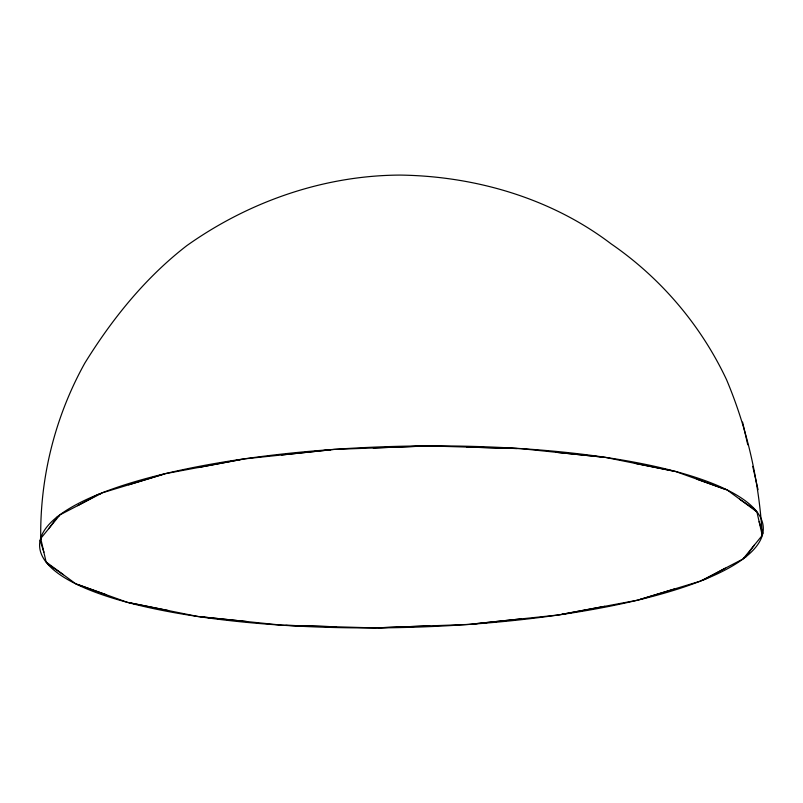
<?xml version="1.0" encoding="UTF-8"?>
<svg xmlns="http://www.w3.org/2000/svg" width="803" height="803" viewBox="0 0 803 803"><rect width="100%" height="100%" fill="white"/><g stroke="black" fill="none" stroke-linecap="round" stroke-linejoin="round"><path stroke-width="1.2" d="M40.742 538.472C39.859 477.363 55.106 416.576 84.797 363.157C112.169 318.861 145.423 277.617 186.798 245.648C248.86 201.603 323.83 175.385 400.175 175.084C475.055 176.098 551.099 198.17 611.063 243.821C660.779 278.009 700.889 325.165 726.574 379.759C747.322 429.063 759.226 481.991 762.258 535.37L743.026 558.978L700.527 581.081L637.642 600.172L558.667 614.947L468.982 624.413L374.69 627.916L282.234 625.216L197.909 616.493L127.456 602.36L75.673 583.761L46.092 561.97L40.742 538.472L59.974 514.864L102.473 492.771L165.358 473.68L244.333 458.894L334.018 449.429L428.31 445.936L520.766 448.636L605.091 457.349L675.544 471.491L727.327 490.091L756.908 511.872L762.258 535.37M40.953 539.385L40.15 540.479L43.874 552.193M48.742 528.655L57.334 516.821L59.231 515.777M754.258 545.197L745.666 557.031L743.769 558.065M762.047 534.467L762.85 533.363L759.126 521.649M77.66 505.669L97.976 494.528L100.827 493.624M725.34 568.173L705.024 579.314L702.173 580.218M128.641 484.821L162.929 474.412M674.359 589.021L640.071 599.429M198.221 467.527L241.281 459.467M604.779 606.315L561.719 614.375M281.652 454.96L330.545 449.8M521.348 618.882L472.455 624.041M373.254 447.974L424.657 446.066M429.746 625.868L378.343 627.775M466.774 447.05L517.182 448.526M336.226 626.792L285.818 625.316M555.847 452.26L601.828 457.007M247.153 621.592L201.172 616.834M634.41 463.231L672.824 470.939M168.59 610.611L130.176 602.902M697.094 479.23L725.32 489.368M105.906 594.621L77.68 584.484M739.633 499.155L755.412 509.945L755.753 511.029M63.367 574.697L47.588 563.907L47.247 562.813M752.742 466.382L758.052 489.669M742.574 422.087L747.754 444.782M197.819 616.493A361.942 90.619 -1.4 0 0 762.308 535.35A361.942 90.619 -1.4 0 0 244.263 458.854A361.942 90.619 -1.4 0 0 197.819 616.493"/></g></svg>
